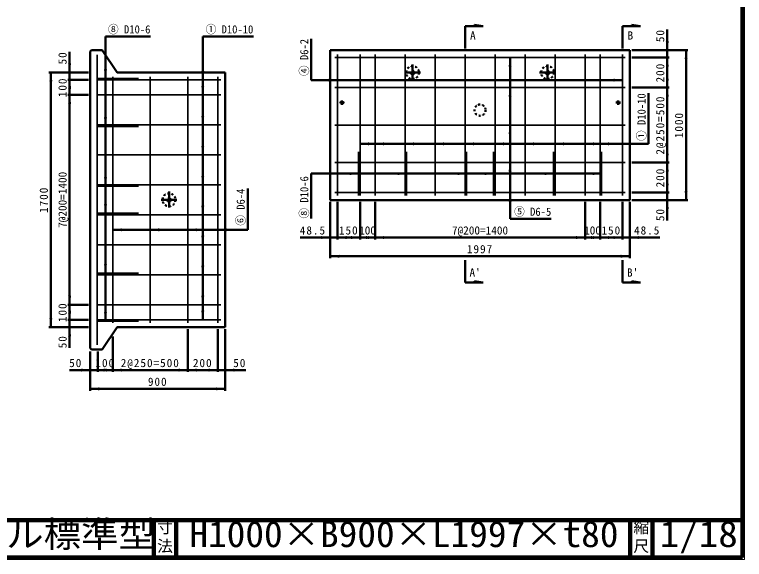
# Model space of a CAD drawing. Units: millimetres, scale not verified. Extents: x 100 to 4105, y 100 to 2870.
# Drawn here: x 2159 to 4105, y 100 to 1554 of the extents above; entities that cross this region are included whole.
import ezdxf
from ezdxf.enums import TextEntityAlignment as Align

# ---------------------------------------------------------------- set-up
doc = ezdxf.new("R2010")
doc.units = ezdxf.units.MM
doc.header["$LTSCALE"] = 5
doc.linetypes.add('USER2', pattern=[13.4, 10, -1.2, 1, -1.2])
doc.linetypes.add('USER3', pattern=[2.2, 1, -1.2])
doc.layers.add('V-nasSTD', color=7, linetype='Continuous', lineweight=50)
doc.styles.add('ＭＳ ゴシック', font='')
doc.styles.get('ＭＳ ゴシック').set_extended_font_data('MS Gothic')

msp = doc.modelspace()

# ---------------------------------------------------------------- hatches: boundary and pattern name
at = {"layer": 'V-nasSTD'}
for points in [[(3899.441, 1482.926), (3903.441, 1482.926), (3899.441, 1458.926), (3895.441, 1482.926)], [(3949.441, 1434.926), (3953.441, 1434.926), (3949.441, 1458.926), (3945.441, 1434.926)], [(2305.641, 1423.526), (2309.641, 1423.526), (2305.641, 1399.526), (2301.641, 1423.526)], [(3480.041, 1414.926), (3484.041, 1414.926), (3480.041, 1438.926), (3476.041, 1414.926)], [(3899.441, 1414.926), (3903.441, 1414.926), (3899.441, 1438.926), (3895.441, 1414.926)], [(2401.241, 1407.526), (2405.241, 1407.526), (2401.241, 1383.526), (2397.241, 1407.526)], [(2660.641, 1403.526), (2664.641, 1403.526), (2660.641, 1379.526), (2656.641, 1403.526)], [(2255.641, 1375.526), (2259.641, 1375.526), (2255.641, 1399.526), (2251.641, 1375.526)], [(2996.041, 1378.926), (2996.041, 1374.926), (3020.041, 1378.926), (2996.041, 1382.926)], [(3756.041, 1378.926), (3756.041, 1374.926), (3780.041, 1378.926), (3756.041, 1382.926)], [(3899.441, 1382.926), (3903.441, 1382.926), (3899.441, 1358.926), (3895.441, 1382.926)], [(2305.641, 1355.526), (2309.641, 1355.526), (2305.641, 1379.526), (2301.641, 1355.526)], [(2305.641, 1363.526), (2309.641, 1363.526), (2305.641, 1339.526), (2301.641, 1363.526)], [(2660.641, 1363.526), (2664.641, 1363.526), (2660.641, 1339.526), (2656.641, 1363.526)], [(3480.041, 1334.926), (3484.041, 1334.926), (3480.041, 1358.926), (3476.041, 1334.926)], [(3899.441, 1334.926), (3903.441, 1334.926), (3899.441, 1358.926), (3895.441, 1334.926)], [(2305.641, 1315.526), (2309.641, 1315.526), (2305.641, 1339.526), (2301.641, 1315.526)], [(2401.241, 1279.526), (2405.241, 1279.526), (2401.241, 1255.526), (2397.241, 1279.526)], [(2660.641, 1283.526), (2664.641, 1283.526), (2660.641, 1259.526), (2656.641, 1283.526)], [(3480.041, 1234.926), (3484.041, 1234.926), (3480.041, 1258.926), (3476.041, 1234.926)], [(3104.041, 1208.926), (3104.041, 1204.926), (3080.041, 1208.926), (3104.041, 1212.926)], [(3144.041, 1208.926), (3144.041, 1204.926), (3120.041, 1208.926), (3144.041, 1212.926)], [(3224.041, 1208.926), (3224.041, 1204.926), (3200.041, 1208.926), (3224.041, 1212.926)], [(3304.041, 1208.926), (3304.041, 1204.926), (3280.041, 1208.926), (3304.041, 1212.926)], [(3384.041, 1208.926), (3384.041, 1204.926), (3360.041, 1208.926), (3384.041, 1212.926)], [(3464.041, 1208.926), (3464.041, 1204.926), (3440.041, 1208.926), (3464.041, 1212.926)], [(3544.041, 1208.926), (3544.041, 1204.926), (3520.041, 1208.926), (3544.041, 1212.926)], [(3624.041, 1208.926), (3624.041, 1204.926), (3600.041, 1208.926), (3624.041, 1212.926)], [(3704.041, 1208.926), (3704.041, 1204.926), (3680.041, 1208.926), (3704.041, 1212.926)], [(3744.041, 1208.926), (3744.041, 1204.926), (3720.041, 1208.926), (3744.041, 1212.926)], [(2660.641, 1203.526), (2664.641, 1203.526), (2660.641, 1179.526), (2656.641, 1203.526)], [(3899.441, 1182.926), (3903.441, 1182.926), (3899.441, 1158.926), (3895.441, 1182.926)], [(3480.041, 1134.926), (3484.041, 1134.926), (3480.041, 1158.926), (3476.041, 1134.926)], [(3899.441, 1134.926), (3903.441, 1134.926), (3899.441, 1158.926), (3895.441, 1134.926)], [(3052.041, 1129.441), (3052.041, 1125.441), (3076.041, 1129.441), (3052.041, 1133.441)], [(3180.041, 1129.441), (3180.041, 1125.441), (3204.041, 1129.441), (3180.041, 1133.441)], [(3340.041, 1129.441), (3340.041, 1125.441), (3364.041, 1129.441), (3340.041, 1133.441)], [(3412.041, 1129.441), (3412.041, 1125.441), (3436.041, 1129.441), (3412.041, 1133.441)], [(3572.041, 1129.441), (3572.041, 1125.441), (3596.041, 1129.441), (3572.041, 1133.441)], [(3700.041, 1129.441), (3700.041, 1125.441), (3724.041, 1129.441), (3700.041, 1133.441)], [(2401.241, 1119.526), (2405.241, 1119.526), (2401.241, 1095.526), (2397.241, 1119.526)], [(2660.641, 1123.526), (2664.641, 1123.526), (2660.641, 1099.526), (2656.641, 1123.526)], [(3899.441, 1102.926), (3903.441, 1102.926), (3899.441, 1078.926), (3895.441, 1102.926)], [(3480.041, 1054.926), (3484.041, 1054.926), (3480.041, 1078.926), (3476.041, 1054.926)], [(3949.441, 1082.926), (3953.441, 1082.926), (3949.441, 1058.926), (3945.441, 1082.926)], [(3899.441, 1034.926), (3903.441, 1034.926), (3899.441, 1058.926), (3895.441, 1034.926)], [(2401.241, 1047.526), (2405.241, 1047.526), (2401.241, 1023.526), (2397.241, 1047.526)], [(2660.641, 1043.526), (2664.641, 1043.526), (2660.641, 1019.526), (2656.641, 1043.526)], [(2444.641, 979.526), (2444.641, 975.526), (2420.641, 979.526), (2444.641, 983.526)], [(2544.641, 979.526), (2544.641, 975.526), (2520.641, 979.526), (2544.641, 983.526)], [(2644.641, 979.526), (2644.641, 975.526), (2620.641, 979.526), (2644.641, 983.526)], [(2724.641, 979.526), (2724.641, 975.526), (2700.641, 979.526), (2724.641, 983.526)], [(2660.641, 963.526), (2664.641, 963.526), (2660.641, 939.526), (2656.641, 963.526)], [(2976.641, 958.926), (2976.641, 954.926), (3000.641, 958.926), (2976.641, 962.926)], [(3044.041, 958.926), (3044.041, 954.926), (3020.041, 958.926), (3044.041, 962.926)], [(3056.041, 958.926), (3056.041, 954.926), (3080.041, 958.926), (3056.041, 962.926)], [(3104.041, 958.926), (3104.041, 954.926), (3080.041, 958.926), (3104.041, 962.926)], [(3096.041, 958.926), (3096.041, 954.926), (3120.041, 958.926), (3096.041, 962.926)], [(3144.041, 958.926), (3144.041, 954.926), (3120.041, 958.926), (3144.041, 962.926)], [(3656.041, 958.926), (3656.041, 954.926), (3680.041, 958.926), (3656.041, 962.926)], [(3704.041, 958.926), (3704.041, 954.926), (3680.041, 958.926), (3704.041, 962.926)], [(3696.041, 958.926), (3696.041, 954.926), (3720.041, 958.926), (3696.041, 962.926)], [(3744.041, 958.926), (3744.041, 954.926), (3720.041, 958.926), (3744.041, 962.926)], [(3756.041, 958.926), (3756.041, 954.926), (3780.041, 958.926), (3756.041, 962.926)], [(3823.441, 958.926), (3823.441, 954.926), (3799.441, 958.926), (3823.441, 962.926)], [(3024.641, 908.926), (3024.641, 904.926), (3000.641, 908.926), (3024.641, 912.926)], [(3775.441, 908.926), (3775.441, 904.926), (3799.441, 908.926), (3775.441, 912.926)], [(2401.241, 887.526), (2405.241, 887.526), (2401.241, 863.526), (2397.241, 887.526)], [(2660.641, 883.526), (2664.641, 883.526), (2660.641, 859.526), (2656.641, 883.526)], [(2305.641, 803.526), (2309.641, 803.526), (2305.641, 779.526), (2301.641, 803.526)], [(2660.641, 803.526), (2664.641, 803.526), (2660.641, 779.526), (2656.641, 803.526)], [(2305.641, 755.526), (2309.641, 755.526), (2305.641, 779.526), (2301.641, 755.526)], [(2305.641, 763.526), (2309.641, 763.526), (2305.641, 739.526), (2301.641, 763.526)], [(2401.241, 759.526), (2405.241, 759.526), (2401.241, 735.526), (2397.241, 759.526)], [(2660.641, 763.526), (2664.641, 763.526), (2660.641, 739.526), (2656.641, 763.526)], [(2255.641, 743.526), (2259.641, 743.526), (2255.641, 719.526), (2251.641, 743.526)], [(2305.641, 695.526), (2309.641, 695.526), (2305.641, 719.526), (2301.641, 695.526)], [(2336.641, 605.126), (2336.641, 601.126), (2360.641, 605.126), (2336.641, 609.126)], [(2404.641, 605.126), (2404.641, 601.126), (2380.641, 605.126), (2404.641, 609.126)], [(2396.641, 605.126), (2396.641, 601.126), (2420.641, 605.126), (2396.641, 609.126)], [(2444.641, 605.126), (2444.641, 601.126), (2420.641, 605.126), (2444.641, 609.126)], [(2596.641, 605.126), (2596.641, 601.126), (2620.641, 605.126), (2596.641, 609.126)], [(2644.641, 605.126), (2644.641, 601.126), (2620.641, 605.126), (2644.641, 609.126)], [(2676.641, 605.126), (2676.641, 601.126), (2700.641, 605.126), (2676.641, 609.126)], [(2744.641, 605.126), (2744.641, 601.126), (2720.641, 605.126), (2744.641, 609.126)], [(2384.641, 555.126), (2384.641, 551.126), (2360.641, 555.126), (2384.641, 559.126)], [(2696.641, 555.126), (2696.641, 551.126), (2720.641, 555.126), (2696.641, 559.126)]]:
    msp.add_hatch(color=256, dxfattribs=at).paths.add_polyline_path(points)

# ---------------------------------------------------------------- linework, layer by layer
at = {"layer": 'V-nasSTD', "lineweight": 100}
for p, q in [((4100, 105), (4100, 2865)), ((105, 205), (4100, 205)), ((2530, 205), (2530, 105)), ((2590, 205), (2590, 105)), ((3800, 205), (3800, 105)), ((3860, 205), (3860, 105)), ((105, 105), (4100, 105))]:
    msp.add_line(p, q, dxfattribs=at)
at = {"layer": 'V-nasSTD'}
for p, q in [((3360.041, 1462.926), (3360.041, 1522.926)), ((3385.041, 1522.926), (3360.041, 1522.926)), ((3385.041, 1522.926), (3385.041, 1526.766)), ((3385.041, 1526.766), (3408.081, 1522.926)), ((3385.041, 1522.926), (3408.081, 1522.926)), ((3780.041, 1462.926), (3780.041, 1522.926)), ((3805.041, 1522.926), (3780.041, 1522.926)), ((3805.041, 1522.926), (3805.041, 1526.766)), ((3805.041, 1526.766), (3828.081, 1522.926)), ((3805.041, 1522.926), (3828.081, 1522.926)), ((3899.441, 1458.926), (3899.441, 1513.926)), ((2401.241, 735.526), (2401.241, 1495.526)), ((2401.241, 1495.526), (2521.241, 1495.526)), ((2660.641, 739.526), (2660.641, 1495.526)), ((2660.641, 1495.526), (2795.641, 1495.526)), ((2950.041, 1378.926), (2950.041, 1488.926)), ((2305.641, 1399.526), (2305.641, 1454.526)), ((2364.241, 1458.926), (2360.641, 1455.326)), ((2360.641, 1455.326), (2360.641, 663.726)), ((2392.641, 1458.926), (2364.241, 1458.926)), ((2392.641, 1458.926), (2432.641, 1399.526)), ((3000.641, 1458.926), (3000.641, 1058.926)), ((3799.441, 1458.926), (3000.641, 1458.926)), ((3799.441, 1058.926), (3799.441, 1458.926)), ((3804.441, 1458.926), (3954.441, 1458.926)), ((3899.441, 1458.926), (3899.441, 1438.926)), ((3949.441, 1458.926), (3949.441, 1058.926)), ((3480.041, 1008.926), (3480.041, 1438.926)), ((3804.441, 1438.926), (3904.441, 1438.926)), ((3899.441, 1438.926), (3899.441, 1358.926)), ((2355.641, 1399.526), (2250.641, 1399.526)), ((2255.641, 1399.526), (2255.641, 719.526)), ((2305.641, 1379.526), (2305.641, 1399.526)), ((2720.641, 1399.526), (2432.641, 1399.526)), ((2720.641, 719.526), (2720.641, 1399.526)), ((2355.641, 1379.526), (2300.641, 1379.526)), ((2305.641, 1379.526), (2305.641, 1339.526)), ((3780.041, 1378.926), (2950.041, 1378.926)), ((3804.441, 1358.926), (3904.441, 1358.926)), ((3849.441, 1208.926), (3849.441, 1343.926)), ((3899.441, 1358.926), (3899.441, 1158.926)), ((2355.641, 1339.526), (2300.641, 1339.526)), ((2305.641, 779.526), (2305.641, 1339.526)), ((3849.441, 1208.926), (3080.041, 1208.926)), ((3804.441, 1158.926), (3904.441, 1158.926)), ((3899.441, 1158.926), (3899.441, 1078.926)), ((3724.041, 1129.441), (2950.041, 1129.441)), ((2950.041, 1009.441), (2950.041, 1129.441)), ((2780.641, 979.526), (2780.641, 1089.526)), ((3804.441, 1078.926), (3904.441, 1078.926)), ((3899.441, 1058.926), (3899.441, 1078.926)), ((3000.641, 1058.926), (3799.441, 1058.926)), ((3000.641, 1053.926), (3000.641, 903.926)), ((3020.041, 1053.926), (3020.041, 953.926)), ((3080.041, 1053.926), (3080.041, 953.926)), ((3120.041, 1053.926), (3120.041, 953.926)), ((3680.041, 1053.926), (3680.041, 953.926)), ((3720.041, 1053.926), (3720.041, 953.926)), ((3780.041, 1053.926), (3780.041, 953.926)), ((3799.441, 1053.926), (3799.441, 903.926)), ((3804.441, 1058.926), (3954.441, 1058.926)), ((3899.441, 1058.926), (3899.441, 1003.926)), ((3480.041, 1008.926), (3590.041, 1008.926)), ((2420.641, 979.526), (2780.641, 979.526)), ((2920.641, 958.926), (3000.641, 958.926)), ((3000.641, 958.926), (3020.041, 958.926)), ((3020.041, 958.926), (3080.041, 958.926)), ((3080.041, 958.926), (3120.041, 958.926)), ((3120.041, 958.926), (3680.041, 958.926)), ((3720.041, 958.926), (3680.041, 958.926)), ((3780.041, 958.926), (3720.041, 958.926)), ((3799.441, 958.926), (3780.041, 958.926)), ((3879.441, 958.926), (3799.441, 958.926)), ((3000.641, 908.926), (3799.441, 908.926)), ((3360.041, 898.926), (3360.041, 838.926)), ((3780.041, 898.926), (3780.041, 838.926)), ((3385.041, 838.926), (3360.041, 838.926)), ((3385.041, 838.926), (3385.041, 842.766)), ((3385.041, 842.766), (3408.081, 838.926)), ((3385.041, 838.926), (3408.081, 838.926)), ((3805.041, 838.926), (3780.041, 838.926)), ((3805.041, 838.926), (3805.041, 842.766)), ((3805.041, 842.766), (3828.081, 838.926)), ((3828.081, 838.926), (3805.041, 838.926)), ((2355.641, 779.526), (2300.641, 779.526)), ((2305.641, 739.526), (2305.641, 779.526)), ((2355.641, 739.526), (2300.641, 739.526)), ((2305.641, 739.526), (2305.641, 719.526)), ((2355.641, 719.526), (2250.641, 719.526)), ((2305.641, 719.526), (2305.641, 664.526)), ((2432.641, 719.526), (2392.641, 660.126)), ((2720.641, 719.526), (2432.641, 719.526)), ((2620.641, 600.126), (2620.641, 714.526)), ((2700.641, 600.126), (2700.641, 714.526)), ((2720.641, 550.126), (2720.641, 714.526)), ((2420.641, 600.126), (2420.641, 695.126)), ((2360.641, 663.726), (2364.241, 660.126)), ((2360.641, 550.126), (2360.641, 655.126)), ((2364.241, 660.126), (2392.641, 660.126)), ((2380.641, 600.126), (2380.641, 655.126)), ((2360.641, 605.126), (2305.641, 605.126)), ((2380.641, 605.126), (2360.641, 605.126)), ((2380.641, 605.126), (2420.641, 605.126)), ((2420.641, 605.126), (2620.641, 605.126)), ((2620.641, 605.126), (2700.641, 605.126)), ((2700.641, 605.126), (2720.641, 605.126)), ((2720.641, 605.126), (2775.641, 605.126)), ((2720.641, 555.126), (2360.641, 555.126))]:
    msp.add_line(p, q, dxfattribs=at)
at = {"layer": 'V-nasSTD', "lineweight": 35}
for p, q in [((2379.441, 1446.526), (2379.441, 672.526)), ((3020.041, 1446.926), (3020.041, 1070.926)), ((3080.041, 1446.926), (3080.041, 1070.926)), ((3120.041, 1446.926), (3120.041, 1070.926)), ((3200.041, 1446.926), (3200.041, 1070.926)), ((3280.041, 1446.926), (3280.041, 1070.926)), ((3360.041, 1446.926), (3360.041, 1070.926)), ((3440.041, 1446.926), (3440.041, 1070.926)), ((3520.041, 1446.926), (3520.041, 1070.926)), ((3600.041, 1446.926), (3600.041, 1070.926)), ((3680.041, 1446.926), (3680.041, 1070.926)), ((3720.041, 1446.926), (3720.041, 1070.926)), ((3780.041, 1446.926), (3780.041, 1070.926)), ((3012.641, 1438.926), (3787.441, 1438.926)), ((2378.641, 1383.526), (2489.67, 1383.526)), ((2420.641, 731.526), (2420.641, 1387.526)), ((2520.641, 731.526), (2520.641, 1387.526)), ((2620.641, 731.526), (2620.641, 1387.526)), ((2700.641, 731.526), (2700.641, 1387.526)), ((2708.641, 1379.526), (2380.641, 1379.526)), ((3012.641, 1358.926), (3787.441, 1358.926)), ((2708.641, 1339.526), (2380.641, 1339.526)), ((2378.641, 1255.526), (2489.67, 1255.526)), ((2708.641, 1259.526), (2380.641, 1259.526)), ((3012.641, 1258.926), (3787.441, 1258.926)), ((3076.041, 1187.956), (3076.041, 1070.926)), ((3204.041, 1187.956), (3204.041, 1070.926)), ((3364.041, 1187.956), (3364.041, 1070.926)), ((3436.041, 1187.956), (3436.041, 1070.926)), ((3596.041, 1187.956), (3596.041, 1070.926)), ((3724.041, 1187.956), (3724.041, 1070.926)), ((2708.641, 1179.526), (2380.641, 1179.526)), ((3012.641, 1158.926), (3787.441, 1158.926)), ((2378.641, 1095.526), (2489.67, 1095.526)), ((2708.641, 1099.526), (2380.641, 1099.526)), ((3012.641, 1078.926), (3787.441, 1078.926)), ((2378.641, 1023.526), (2489.67, 1023.526)), ((2708.641, 1019.526), (2380.641, 1019.526)), ((2708.641, 939.526), (2380.641, 939.526)), ((2378.641, 863.526), (2489.67, 863.526)), ((2708.641, 859.526), (2380.641, 859.526)), ((2708.641, 779.526), (2380.641, 779.526)), ((2708.641, 739.526), (2380.641, 739.526)), ((2378.641, 735.526), (2489.67, 735.526))]:
    msp.add_line(p, q, dxfattribs=at)
at = {"layer": 'V-nasSTD', "linetype": 'USER2'}
for p, q in [((3220.041, 1420.726), (3220.041, 1378.326)), ((3580.041, 1420.726), (3580.041, 1378.326)), ((3198.841, 1398.926), (3241.241, 1398.926)), ((3558.841, 1398.926), (3601.241, 1398.926)), ((3031.841, 1312.926), (3031.841, 1324.926)), ((3768.241, 1312.926), (3768.241, 1324.926)), ((3025.841, 1318.926), (3037.841, 1318.926)), ((3762.241, 1318.926), (3774.241, 1318.926)), ((2570.641, 1081.326), (2570.641, 1038.926)), ((2549.441, 1059.526), (2591.841, 1059.526))]:
    msp.add_line(p, q, dxfattribs=at)
at = {"layer": 'V-nasSTD', "lineweight": 13}
msp.add_lwpolyline([(100, 100), (100, 2870), (4105, 2870), (4105, 100)], close=True, dxfattribs=at)
at = {"layer": 'V-nasSTD', "linetype": 'USER3'}
for centre, radius in [((3220.041, 1398.926), 17.2), ((3220.041, 1398.926), 5), ((3580.041, 1398.926), 17.2), ((3580.041, 1398.926), 5), ((3031.841, 1318.926), 3.8), ((3031.841, 1318.926), 2.4), ((3031.841, 1318.926), 2), ((3400.041, 1298.926), 15), ((3768.241, 1318.926), 3.8), ((3768.241, 1318.926), 2.4), ((3768.241, 1318.926), 2), ((2570.641, 1059.526), 17.2), ((2570.641, 1059.526), 5)]:
    msp.add_circle(centre, radius, dxfattribs=at)

# ---------------------------------------------------------------- texts
at = {"layer": 'V-nasSTD', "style": 'ＭＳ ゴシック', "width": 0.95}
for s, p in [('⑧ D10-6', (2464.606, 1525.334)), ('① D10-10', (2731.926, 1525.334)), ('⑤ D6-5', (3540.485, 1038.734))]:
    msp.add_text(s, height=21.85, dxfattribs=at).set_placement(p, align=Align.TOP_CENTER)
at = {"layer": 'V-nasSTD', "style": 'ＭＳ ゴシック'}
for s, p in [('A', (3380.906, 1509.102)), ('B', (3800.906, 1509.102)), ('100', (3100.041, 988.926)), ('7@200=1400', (3400.041, 988.926)), ('100', (3700.041, 988.926)), ("A'", (3386.93, 876.483)), ("B'", (3806.93, 876.483))]:
    msp.add_text(s, height=21.99, dxfattribs=at).set_placement(p, align=Align.TOP_CENTER)
at = {"layer": 'V-nasSTD', "style": 'ＭＳ ゴシック', "width": 0.95}
for s, p in [('④ D6-2', (2920.233, 1439.371)), ('① D10-10', (3819.633, 1280.212)), ('⑧ D10-6', (2920.233, 1066.076)), ('⑥ D6-4', (2750.833, 1039.971))]:
    msp.add_text(s, height=21.85, rotation=90, dxfattribs=at).set_placement(p, align=Align.TOP_CENTER)
at = {"layer": 'V-nasSTD', "style": 'ＭＳ ゴシック'}
msp.add_text('7@200=1400', height=21.99, rotation=90, dxfattribs=at).set_placement((2275.641, 1059.526), align=Align.TOP_CENTER)
for s, width, p in [('1stタッチウォール標準型', 1.05, (1388.75, 202.47)), ('H1000×B900×L1997×t80', 1.05, (2625, 202.508)), ('1/18', 1.1, (3879, 202.582))]:
    msp.add_text(s, height=69.65, dxfattribs=dict(at, width=width)).set_placement(p, align=Align.TOP_LEFT)
for s, p in [('寸', (2538.982, 200.999)), ('縮', (3808.982, 200.999)), ('法', (2538.976, 151.01)), ('尺', (3808.976, 151.01))]:
    msp.add_text(s, height=30.79, dxfattribs=at).set_placement(p, align=Align.TOP_LEFT)
at = {"layer": 'V-nasSTD', "char_height": 21.99, "attachment_point": 2, "rotation": 90, "style": 'ＭＳ ゴシック'}
for s, insert in [('\\T1.17;50', (3869.441, 1497.676)), ('\\T1.17;50', (2275.641, 1438.276)), ('\\T1.17;200', (3869.441, 1398.926)), ('\\T1.17;100', (2275.641, 1359.526)), ('\\T1.17;2@250=500', (3869.441, 1258.926)), ('\\T1.17;1000', (3919.441, 1258.926)), ('\\T1.17;200', (3869.441, 1118.926)), ('\\T1.17;1700', (2225.641, 1059.526)), ('\\T1.17;50', (3869.441, 1020.176)), ('\\T1.17;100', (2275.641, 759.526)), ('\\T1.17;50', (2275.641, 680.776))]:
    msp.add_mtext(s, dxfattribs=dict(at, insert=insert))
at = {"layer": 'V-nasSTD', "char_height": 21.99, "attachment_point": 2, "style": 'ＭＳ ゴシック'}
for s, insert in [('\\T1.17;48.5', (2954.391, 988.926)), ('\\T1.17;150', (3050.041, 988.926)), ('\\T1.17;150', (3750.041, 988.926)), ('\\T1.17;48.5', (3845.691, 988.926)), ('\\T1.17;1997', (3400.041, 938.926)), ('\\T1.17;50', (2321.891, 635.126)), ('\\T1.17;100', (2400.641, 635.126)), ('\\T1.17;2@250=500', (2520.641, 635.126)), ('\\T1.17;200', (2660.641, 635.126)), ('\\T1.17;50', (2759.391, 635.126)), ('\\T1.17;900', (2540.641, 585.126))]:
    msp.add_mtext(s, dxfattribs=dict(at, insert=insert))

doc.saveas('drawing.dxf')
